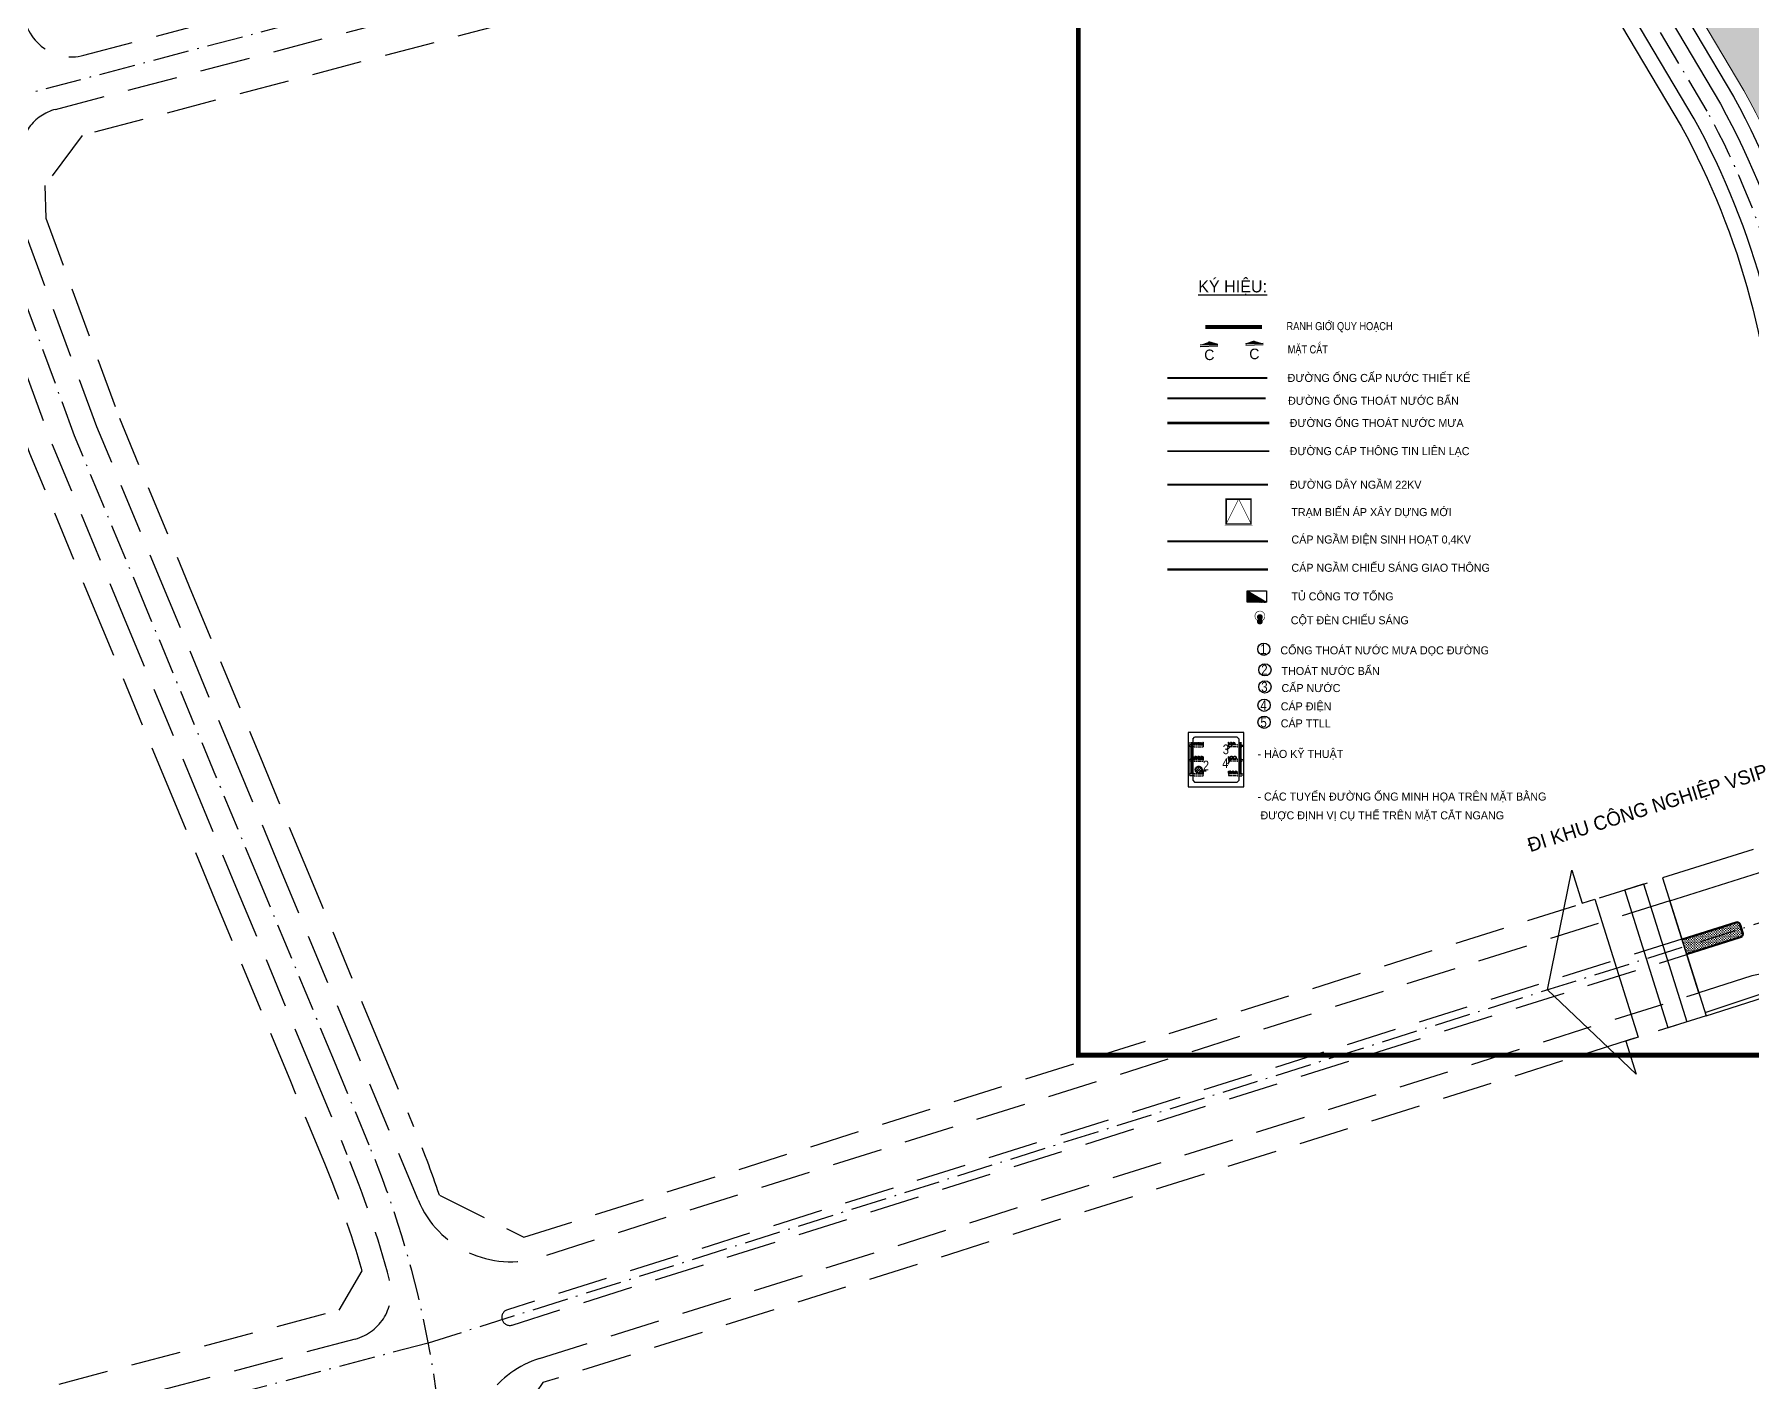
# Model space of a CAD drawing. Header units: metres. Extents: x 563371 to 571261, y 2062953 to 2068466.
# Drawn here: x 567713.6 to 568142, y 2065749.5 to 2066085.5 of the extents above; entities that cross this region are included whole.
import ezdxf
from ezdxf.enums import TextEntityAlignment as Align

# ---------------------------------------------------------------- set-up
doc = ezdxf.new("R2010")
doc.units = ezdxf.units.M
for name, pattern in [('ACAD_ISO10W100', [18.5, 12, -3, 0.5, -3]), ('DOT', [0.25, 0, -0.25]), ('HIDDEN', [0.375, 0.25, -0.125])]:
    doc.linetypes.add(name, pattern=pattern)
doc.layers.get('0').update_dxf_attribs({"linetype": 'CONTINUOUS'})
for name, color, linetype in [('01-Thoatnuoc', 7, 'CONTINUOUS'), ('BoThamCo', 94, 'CONTINUOUS'), ('cap nuoc', 5, 'CONTINUOUS'), ('CHUQUYHOACH', 254, 'CONTINUOUS'), ('D1', 3, 'CONTINUOUS'), ('Dien', 1, 'CONTINUOUS'), ('Dien CS', 2, 'CONTINUOUS'), ('Dien QH', 4, 'CONTINUOUS'), ('Dien SH', 6, 'CONTINUOUS'), ('ghi_chu', 7, 'CONTINUOUS'), ('hacth sdd', 8, 'CONTINUOUS'), ('Khung ban ve', 7, 'CONTINUOUS'), ('LogDg', 7, 'CONTINUOUS'), ('LogDg phu', 7, 'CONTINUOUS'), ('MC', 7, 'CONTINUOUS'), ('MC2', 9, 'CONTINUOUS'), ('ONG CAP NUOC', 32, 'DOT'), ('RANHGIOI', 2, 'HIDDEN'), ('thoatnuoc', 3, 'CONTINUOUS'), ('TimDg', 222, 'CONTINUOUS'), ('TTLL', 170, 'CONTINUOUS'), ('ViaHeS', 32, 'CONTINUOUS'), ('ViaHeSphu', 32, 'CONTINUOUS')]:
    doc.layers.add(name, color=color, linetype=linetype)
for name, color, linetype, lineweight in [('datKeSog', 251, 'CONTINUOUS', 13), ('datMatNc', 150, 'CONTINUOUS', 13), ('t', 7, 'CONTINUOUS', 25), ('TEXT', 31, 'CONTINUOUS', 25)]:
    doc.layers.add(name, color=color, linetype=linetype, lineweight=lineweight)
doc.styles.add('avantH', font='VHAVAN.ttf', dxfattribs={"height": 10})
doc.styles.add('avh', font='VHAVAN.ttf')
doc.styles.add('CHUIN', font='VHARIAL.ttf')
doc.styles.add('CHUSDD', font='VHAVANB.ttf')
doc.styles.add('IN', font='VHARIALN.ttf')
doc.styles.add('text', font='VHARIALN.ttf')
doc.styles.add('VnBlackH', font='VHBLACK.ttf')
doc.linetypes.add('CAP NUOC ----N----N----N----', pattern='A,4,-2,["N",Standard,S=1.5,R=0,X=-1.5,Y=-0.75],-1.5', length=7.5)
doc.linetypes.add('DD0', pattern='A,12.7,-5.08,["0,4kV",Standard,S=2.54,R=0,X=-2.54,Y=-1.27],-9.35', length=27.13)
doc.linetypes.add('DDcs_LINE', pattern='A,12.7,-5.08,["CS",Standard,S=2.54,R=0,X=-2.54,Y=-1.27],-5,8', length=30.78)
doc.linetypes.add('DIEN22KV', pattern='A,12.7,-5.08,["22KV",Standard,S=2.54,R=0,X=-2.54,Y=-1.27],-9.08', length=26.86)
doc.linetypes.add('THOAT NUOC BAN ----C----C----C----', pattern='A,9,-3,["C",Standard,S=2,R=0,X=-1.5,Y=-1],-3', length=15)
doc.linetypes.add('Thong tin', pattern='A,12.7,-5.08,["TTLL",Standard,S=2.54,R=0,X=-2.54,Y=-1.27],-9.08', length=26.86)
doc.linetypes.add('TN_WATER_SUPPLY', pattern='A,0.5,-0.2,["TN",Standard,S=0.1,R=0,X=-0.1,Y=-0.05],-0.2', length=0.9)
doc.dimstyles.new('1.2000', dxfattribs={"dimtxt": 8, "dimasz": 2, "dimexe": 2, "dimexo": 0.0625, "dimgap": 1.5, "dimtad": 1, "dimdec": 1, "dimzin": 0, "dimdsep": 46, "dimtxsty": 'CHUIN', "dimcen": 0.1, "dimdle": 2, "dimclrd": 86, "dimclre": 86, "dimclrt": 7, "dimadec": 3, "dimazin": 0, "dimtfac": 1, "dimtdec": 1, "dimtofl": 0, "dimtmove": 0, "dimatfit": 3, "dimfxl": 1, "dimtolj": 1, "dimtzin": 0, "dimarcsym": 0})

# ---------------------------------------------------------------- blocks, each defined once
blk = doc.blocks.new('TD')
at = {"layer": 'Dien SH', "linetype": 'ACAD_ISO10W100'}
h = blk.add_hatch(dxfattribs=at)
h.set_pattern_fill('ANSI31', color=8, scale=0.2, angle=359.8821, style=0)
h.set_pattern_definition([(44.8821451, (4489.845165, -1045.592617), (-0.01764126996, 0.0177139943), [])])
h.paths.add_polyline_path([(-0.86, 0.5), (-2.41, -0.26), (-2.42, -1.41), (2.41, -1.42)])
h.paths.add_polyline_path([(-0.86, 0.5), (-2.41, 1.42), (-2.41, -0.26)])
at = {"layer": 'Dien SH', "color": 4, "linetype": 'ACAD_ISO10W100'}
blk.add_line((-2.41, 1.41), (2.41, -1.41), dxfattribs=at)
at = {"layer": 'Dien SH', "color": 4, "linetype": 'Continuous'}
blk.add_lwpolyline([(-2.41, 1.41), (2.41, 1.41), (2.41, -1.41), (-2.41, -1.41)], close=True, dxfattribs=at)
blk = doc.blocks.new('CS1')
at = {"layer": 'Dien CS', "color": 7, "linetype": 'Continuous', "ltscale": 20}
for points, const_width in [([(-0.89, 0.51, -1), (0.94, 2.18, -1)], 0.146), ([(-0.27, -0.25, -1), (0.27, 0.25, -1)], 0.729), ([(-0.25, 0.84, -1), (0.29, 1.33, -1)], 0.729)]:
    blk.add_lwpolyline(points, format="xyb", close=True, dxfattribs=dict(at, const_width=const_width))
blk = doc.blocks.new('tbaQH')
at = {"layer": 'Dien QH', "color": 1, "const_width": 0.156}
blk.add_lwpolyline([(-7.45, -7.41), (8.56, -7.41), (8.56, 8.6), (-7.45, 8.6)], close=True, dxfattribs=at)
at = {"linetype": 'Continuous'}
blk.add_wipeout([(-7.45, 8.6), (8.56, 8.6), (8.56, -7.41), (-7.45, -7.41)], dxfattribs=at).dxf.layer = 'Dien QH'
at = {"layer": 'Dien QH', "color": 1}
for points, const_width in [([(-6.61, -6.57), (7.72, -6.57), (7.72, 7.76), (-6.61, 7.76)], 0.864), ([(-6.67, -6.57), (7.76, -6.57), (0.55, 7.8)], 0.346)]:
    blk.add_lwpolyline(points, close=True, dxfattribs=dict(at, const_width=const_width))
blk = doc.blocks.new('hkt')
at = {"layer": 'D1', "linetype": 'HIDDEN'}
for points in [[(-14.1, -11.2, 1), (-12.5, -11.2, 1)], [(-12.5, -11.2, 1), (-10.9, -11.2, 1)], [(-10.9, -11.2, 1), (-9.2, -11.2, 1)], [(-9.3, -11.2, 1), (-7.6, -11.2, 1)]]:
    blk.add_hatch(color=256, dxfattribs=at).paths.add_polyline_path(points)
h = blk.add_hatch(dxfattribs=at)
h.set_pattern_fill('ANSI31', color=256, scale=4.501373, style=0)
h.set_pattern_definition([(45, (-924.58636, 7408.7421), (-0.397868906, 0.397868906), [])])
h.paths.add_polyline_path([(-14.1, -22.9, 1), (-11.6, -22.9, 1)])
h = blk.add_hatch(dxfattribs=at)
h.set_pattern_fill('ANSI31', color=256, scale=4.501373, style=0)
h.set_pattern_definition([(45, (-922.10185, 7408.7421), (-0.397868906, 0.397868906), [])])
h.paths.add_polyline_path([(-11.6, -22.9, 1), (-9.2, -22.9, 1)])
h = blk.add_hatch(dxfattribs=at)
h.set_pattern_fill('ANSI31', color=256, scale=4.501373, style=0)
h.set_pattern_definition([(45, (-919.61733, 7408.7421), (-0.397868906, 0.397868906), [])])
h.paths.add_polyline_path([(-9.1, -22.9, 1), (-6.7, -22.9, 1)])
h = blk.add_hatch(dxfattribs=at)
h.set_pattern_fill('ANSI31', color=256, scale=10.83503, style=0)
h.set_pattern_definition([(45, (-2204.883, 17855.2712), (-0.95769037, 0.95769037), [])])
edge = h.paths.add_edge_path()
edge.add_arc((-10.3, -33.1), 2.58, 180, 360)
edge.add_arc((-10.3, -33.1), 2.58, 0, 180)
h = blk.add_hatch(dxfattribs=at)
h.set_pattern_fill('ANSI38', color=256, scale=3.000915, style=0)
h.set_pattern_definition([(45, (735.86666, -154.66605), (-0.26524594, 0.26524594), []), (135, (735.86666, -154.66605), (-0.79573781, 0.26524594), [0.937786, -0.5626716])])
h.paths.add_polyline_path([(16.7, -35, 1), (14.9, -35, 1)])
h.paths.add_polyline_path([(19.2, -35, 1), (17.3, -35, 1)])
h.paths.add_polyline_path([(21.7, -35, 1), (19.9, -35, 1)])
for p, q in [((-17.9, -12.2), (-17.9, -14)), ((-14.1, -12.2), (-17.9, -12.2)), ((-14.1, -12.4), (-17.9, -12.4)), ((-14.1, -14), (-17.9, -14)), ((-14.1, -12.2), (-6.6, -12.2)), ((-14.1, -12.4), (-6.6, -12.4)), ((-14.1, -14), (-6.6, -14)), ((-8.5, -12.2), (-6.6, -12.2)), ((-6.8, -12), (-8.3, -12)), ((-6.8, -12), (-6.8, -10.4)), ((-6.6, -10.3), (-6.6, -12.2)), ((-6.6, -12), (-6.6, -10.3)), ((-6.6, -12.2), (-6.6, -14)), ((14.5, -10.3), (14.5, -12.2)), ((14.5, -12), (14.5, -10.3)), ((22, -12.2), (14.5, -12.2)), ((14.5, -12.2), (14.5, -14)), ((16.4, -12.2), (14.5, -12.2)), ((22, -12.4), (14.5, -12.4)), ((22, -14), (14.5, -14)), ((14.6, -12), (14.6, -10.4)), ((14.7, -12), (16.2, -12)), ((22, -12.2), (25.7, -12.2)), ((22, -12.4), (25.7, -12.4)), ((22, -14), (25.7, -14)), ((25.7, -12.2), (25.7, -14)), ((-17.9, -24.2), (-17.9, -26)), ((-14.1, -24.2), (-17.9, -24.2)), ((-14.1, -24.4), (-17.9, -24.4)), ((-14.1, -26), (-17.9, -26)), ((-14.1, -24.2), (-6.6, -24.2)), ((-14.1, -24.4), (-6.6, -24.4)), ((-14.1, -26), (-6.6, -26)), ((-8.5, -24.2), (-6.6, -24.2)), ((-6.8, -24), (-8.3, -24)), ((-6.8, -24), (-6.8, -22.4)), ((-6.6, -22.3), (-6.6, -24.2)), ((-6.6, -24), (-6.6, -22.3)), ((-6.6, -24.2), (-6.6, -26)), ((14.5, -22.3), (14.5, -24.2)), ((14.5, -24), (14.5, -22.3)), ((22, -24.2), (14.5, -24.2)), ((14.5, -24.2), (14.5, -26)), ((16.4, -24.2), (14.5, -24.2)), ((22, -24.4), (14.5, -24.4)), ((22, -26), (14.5, -26)), ((14.6, -24), (14.6, -22.4)), ((14.7, -24), (16.2, -24)), ((22, -24.2), (25.7, -24.2)), ((22, -24.4), (25.7, -24.4)), ((22, -26), (25.7, -26)), ((25.7, -24.2), (25.7, -26)), ((-17.9, -36.2), (-17.9, -38)), ((-14.1, -36.2), (-17.9, -36.2)), ((-14.1, -36.4), (-17.9, -36.4)), ((-14.1, -38), (-17.9, -38)), ((-14.1, -36.2), (-6.6, -36.2)), ((-14.1, -36.4), (-6.6, -36.4)), ((-14.1, -38), (-6.6, -38)), ((-8.5, -36.2), (-6.6, -36.2)), ((-6.8, -36), (-8.3, -36)), ((-6.8, -36), (-6.8, -34.4)), ((-6.6, -34.3), (-6.6, -36.2)), ((-6.6, -36), (-6.6, -34.3)), ((-6.6, -36.2), (-6.6, -38)), ((14.5, -34.3), (14.5, -36.2)), ((14.5, -36), (14.5, -34.3)), ((22, -36.2), (14.5, -36.2)), ((14.5, -36.2), (14.5, -38)), ((16.4, -36.2), (14.5, -36.2)), ((22, -36.4), (14.5, -36.4)), ((22, -38), (14.5, -38)), ((14.6, -36), (14.6, -34.4)), ((14.7, -36), (16.2, -36)), ((22, -36.2), (25.7, -36.2)), ((22, -36.4), (25.7, -36.4)), ((22, -38), (25.7, -38)), ((25.7, -36.2), (25.7, -38))]:
    blk.add_line(p, q, dxfattribs=at)
for centre, radius in [((-13.3, -11.2), 0.825), ((-11.7, -11.2), 0.825), ((-10.1, -11.2), 0.825), ((-8.4, -11.2), 0.825), ((16.5, -11.1), 0.928), ((16.5, -11.1), 0.685), ((18.8, -11.1), 0.928), ((18.8, -11.1), 0.685), ((-12.9, -22.9), 1.24), ((-10.4, -22.9), 1.24), ((-7.9, -22.9), 1.24), ((16.9, -22.9), 1.26), ((16.9, -22.9), 1.01), ((19.7, -22.9), 1.26), ((19.7, -22.9), 1.01), ((-10.3, -33.1), 2.98), ((-10.3, -33.1), 2.58), ((15.8, -35), 0.928), ((18.2, -35), 0.928), ((20.8, -35), 0.928)]:
    blk.add_circle(centre, radius, dxfattribs=at)
for centre, radius, start, end in [((-8.3, -12.3), 0.312, 102.0934, 148.9098), ((-6.6, -10.4), 0.168, 95.6458, 162.9415), ((-6.8, -12), 0.048, 270, 0), ((14.5, -10.4), 0.168, 17.0585, 84.3542), ((14.7, -12), 0.048, 180, 270), ((16.1, -12.3), 0.312, 31.0902, 77.9066), ((-8.3, -24.3), 0.312, 102.0934, 148.9098), ((-6.6, -22.4), 0.168, 95.6458, 162.9415), ((-6.8, -24), 0.048, 270, 0), ((14.5, -22.4), 0.168, 17.0585, 84.3542), ((14.7, -24), 0.048, 180, 270), ((16.1, -24.3), 0.312, 31.0902, 77.9066), ((-6.6, -34.5), 0.168, 95.6458, 162.9415), ((-6.8, -36), 0.048, 270, 0), ((14.5, -34.5), 0.168, 17.0585, 84.3542), ((14.7, -36), 0.048, 180, 270), ((16.1, -36.3), 0.312, 31.0902, 77.9066)]:
    blk.add_arc(centre, radius, start, end, dxfattribs=at)
at = {"layer": 'MC2', "color": 2, "linetype": 'Continuous'}
for p, q in [((27.1, -2.1), (-19.1, -2.1)), ((-19.1, -2.1), (-19.1, -47.2)), ((-17.3, -36.7), (-17.3, -10)), ((-15.9, -36.7), (-15.9, -10)), ((-15.2, -7.5), (-13.7, -6)), ((-15.2, -7.5), (-15.2, -41.8)), ((21.7, -6), (-13.7, -6)), ((23.2, -7.5), (21.7, -6)), ((23.2, -41.8), (23.2, -7.5)), ((23.9, -36.7), (23.9, -10)), ((25.1, -36.7), (25.1, -10)), ((27.1, -47.2), (27.1, -2.1)), ((-15.2, -41.8), (-13.7, -43.3)), ((23.2, -41.8), (21.7, -43.3)), ((-19.1, -47.2), (27.1, -47.2)), ((-13.7, -43.3), (21.7, -43.3))]:
    blk.add_line(p, q, dxfattribs=at)
at = {"lineweight": -3, "style": 'text'}
for s, p in [('3', (9.7, -20.1)), ('2', (-6.8, -33.5)), ('4', (9.3, -31.6))]:
    blk.add_text(s, height=8, dxfattribs=at).set_placement(p)
at = {"lineweight": -3}
for points in [[(18.1, -12.1), (13.5, -16.1)], [(17, -23.1), (13.5, -28.3)], [(-12.1, -32.8), (-6.8, -33.9), (-4, -33.9)]]:
    blk.add_leader(points, dimstyle='1.2000', override={"dimgap": 1.5, "dimtad": 0}, dxfattribs=at)

msp = doc.modelspace()

# ---------------------------------------------------------------- hatches: boundary and pattern name
at = {"layer": 'hacth sdd'}
h = msp.add_hatch(dxfattribs=at)
h.set_pattern_fill('DASH', color=152, scale=0.5, style=0)
edge = h.paths.add_edge_path()
edge.add_line((568183.62, 2065918.921), (568168.818, 2066044.598))
edge.add_arc((568024.813, 2066027.637), 145, 6.71726, 34.05898)
edge.add_line((568144.94, 2066108.844), (568098.19, 2066178))
edge.add_line((568098.19, 2066178), (568085.091, 2066201.597))
edge.add_arc((568202.25, 2066266.634), 134, 200.00841, 209.03546, ccw=False)
edge.add_line((568076.338, 2066220.785), (568071.423, 2066234.284))
edge.add_arc((568197.335, 2066280.133), 134, 170.7022, 200.00841, ccw=False)
edge.add_line((568065.095, 2066301.783), (568070.229, 2066333.138))
edge.add_line((568070.229, 2066333.138), (568075.391, 2066383.854))
edge.add_arc((567886.853, 2066414.424), 191, 350.79009, 357.98008)
edge.add_line((568077.734, 2066407.691), (568080.426, 2066483.999))
edge.add_line((568080.426, 2066483.999), (568080.646, 2066490.814))
edge.add_line((568080.646, 2066490.814), (568076.777, 2066494.781))
edge.add_line((568076.777, 2066494.781), (568057.079, 2066494.636))
edge.add_line((568057.079, 2066494.636), (568051.884, 2066489.606))
edge.add_line((568051.884, 2066489.606), (568042.867, 2066263.069))
edge.add_arc((568132.296, 2066259.51), 89.5, 177.72058, 210.71731)
edge.add_line((568055.353, 2066213.793), (568139.856, 2066071.571))
edge.add_arc((567955.412, 2065970.128), 210.5, 1.24505, 28.81045, ccw=False)
edge.add_line((568165.863, 2065974.702), (568167.588, 2065895.311))
edge.add_line((568167.588, 2065895.311), (568172.343, 2065891.903))
edge.add_line((568172.343, 2065891.903), (568183.438, 2065895.402))
edge.add_line((568183.438, 2065895.402), (568186.59, 2065900.513))
edge.add_line((568186.59, 2065900.513), (568183.62, 2065918.921))
h = msp.add_hatch(dxfattribs=at)
h.set_pattern_fill('CROSS', color=64, scale=0.05, style=0)
h.set_pattern_definition([(0, (568124.4922, 2065856.43456), (0.3175, 0.3175), [0.15875, -0.47625]), (90, (568124.5716, 2065856.3552), (-0.3175, 0.3175), [0.15875, -0.47625])])
edge = h.paths.add_edge_path()
edge.add_arc((568138.75, 2065861.386), 0.75, 287.50474, 377.50474)
edge.add_line((568139.466, 2065861.611), (568138.864, 2065863.519))
edge.add_arc((568138.149, 2065863.293), 0.75, 17.50474, 107.50474)
edge.add_line((568137.923, 2065864.008), (568124.492, 2065859.772))
edge.add_line((568124.492, 2065859.772), (568125.545, 2065856.435))
edge.add_line((568125.545, 2065856.435), (568138.976, 2065860.671))
at = {"layer": 'MC', "linetype": 'Continuous', "extrusion": (1.13665e-10, -4.39773e-09, 1)}
for points in [[(568006.464, 2066008.914), (568008.655, 2066008.246), (568004.31, 2066008.134)], [(568017.804, 2066009.147), (568015.65, 2066008.367), (568019.996, 2066008.479)]]:
    msp.add_hatch(color=6, dxfattribs=at).paths.add_polyline_path(points)

# ---------------------------------------------------------------- linework, layer by layer
at = {"layer": '01-Thoatnuoc', "linetype": 'THOAT NUOC BAN ----C----C----C----', "ltscale": 0.5, "const_width": 0.467}
msp.add_lwpolyline([(567996.067, 2065994.827), (568020.636, 2065994.827)], dxfattribs=at)
at = {"layer": 'BoThamCo'}
msp.add_lwpolyline([(568138.976, 2065860.671, 0.4142136), (568139.466, 2065861.611), (568138.864, 2065863.519, 0.4142136), (568137.923, 2065864.008), (568124.492, 2065859.772), (568125.545, 2065856.435)], format="xyb", close=True, dxfattribs=at)
at = {"layer": 'cap nuoc', "color": 86}
for centre in [(568020.159, 2065932.286, 0), (568020.438, 2065927.145, 0), (568020.438, 2065922.887, 0), (568020.238, 2065918.321, 0), (568020.238, 2065914.079, 0)]:
    msp.add_circle(centre, 1.533, dxfattribs=at)
at = {"layer": 'datKeSog'}
msp.add_lwpolyline([(568051.884, 2066489.606), (568048.761, 2066486.583), (568039.869, 2066263.189, 0.1449785), (568052.774, 2066212.26), (568137.252, 2066070.081, -0.1207993), (568162.863, 2065974.637), (568164.54, 2065897.495), (568167.588, 2065895.311), (568165.863, 2065974.702, 0.1208601), (568139.856, 2066071.571), (568055.353, 2066213.793, -0.1449785), (568042.867, 2066263.069)], format="xyb", close=True, dxfattribs=at)
at = {"layer": 'datMatNc'}
msp.add_lwpolyline([(568183.62, 2065918.921), (568168.818, 2066044.598, 0.11987), (568144.94, 2066108.844), (568098.19, 2066178), (568085.091, 2066201.597, -0.0394083), (568076.338, 2066220.785), (568071.423, 2066234.284, -0.128574), (568065.095, 2066301.783), (568070.229, 2066333.138), (568075.391, 2066383.854, 0.0313826), (568077.734, 2066407.691), (568080.426, 2066483.999), (568080.646, 2066490.814), (568076.777, 2066494.781), (568057.079, 2066494.636), (568051.884, 2066489.606), (568042.867, 2066263.069, 0.1449785), (568055.353, 2066213.793), (568139.856, 2066071.571, -0.1208601), (568165.863, 2065974.702), (568167.588, 2065895.311), (568172.343, 2065891.903), (568183.438, 2065895.402), (568186.59, 2065900.513)], format="xyb", close=True, dxfattribs=at)
at = {"layer": 'Dien', "color": 10, "linetype": 'DIEN22KV', "ltscale": 0.4, "const_width": 0.3, "elevation": 0}
msp.add_lwpolyline([(568130.194, 2065841.693), (568411.752, 2065935.689)], dxfattribs=at)
at = {"layer": 'Dien CS', "linetype": 'DDcs_LINE', "ltscale": 0.35, "const_width": 0.533}
msp.add_lwpolyline([(567996.067, 2065952.163), (568021.222, 2065952.163)], dxfattribs=at)
at = {"layer": 'Dien QH', "color": 1, "linetype": 'DIEN22KV', "ltscale": 0.35, "const_width": 0.467}
msp.add_lwpolyline([(567996.067, 2065973.31), (568021.216, 2065973.31)], dxfattribs=at)
at = {"layer": 'Dien SH', "linetype": 'DD0', "ltscale": 0.3, "const_width": 0.533}
msp.add_lwpolyline([(567996.067, 2065959.171), (568021.222, 2065959.171)], dxfattribs=at)
at = {"layer": 'Khung ban ve', "const_width": 1.2}
msp.add_lwpolyline([(567973.928, 2066641.109), (569223.928, 2066641.109), (569223.928, 2065831.109), (567973.928, 2065831.109)], close=True, dxfattribs=at)
at = {"layer": 'LogDg'}
for points in [[(568057.091, 2066502.637, 0.4004741), (568045.189, 2066491.114), (568036.122, 2066263.338, 0.1449785), (568049.55, 2066210.345), (568133.996, 2066068.22, -0.1207214), (568159.114, 2065974.555)], [(568151.616, 2065974.392, 0.120559), (568127.482, 2066064.499), (568075.501, 2066151.985, 0.3349429)], [(568157.26, 2065841.661, 0.4483491), (568141.867, 2065850.835), (568128.628, 2065846.659), (568121.409, 2065869.548), (568145.09, 2065877.017, 0.3333358)]]:
    msp.add_lwpolyline(points, format="xyb", dxfattribs=at)
at = {"layer": 'LogDg', "ltscale": 0.75}
for points in [[(568110.412, 2065834.584), (568112.996, 2065826.391), (568090.928, 2065847.394), (568096.974, 2065877.18), (568099.558, 2065868.986), (568102.679, 2065869.971), (568113.533, 2065835.568)], [(568114.836, 2065873.766), (568125.664, 2065839.433), (568121.008, 2065837.887), (568110.154, 2065872.289)]]:
    msp.add_lwpolyline(points, close=True, dxfattribs=at)
at = {"layer": 'LogDg'}
msp.add_lwpolyline([(568139.051, 2065860.432, 0.4142136), (568139.704, 2065861.687), (568139.102, 2065863.594, 0.4142136), (568137.848, 2065864.247), (568124.417, 2065860.011), (568125.62, 2065856.196)], format="xyb", close=True, dxfattribs=at)
at = {"layer": 'LogDg phu', "linetype": 'HIDDEN', "ltscale": 50, "elevation": 0}
for points in [[(568008.259, 2066502.277), (568008.259, 2066502.277, 0.1450851), (567916.163, 2066474.241), (567729.41, 2066350.904, 0.2363349), (567724.044, 2066341.596), (567719.901, 2066271.24), (567716.611, 2066207.608), (567713.397, 2066142.943), (567710.892, 2066092.538, 0.5075175), (567725.94, 2066080.34), (568007.678, 2066154.72)], [(568124.417, 2065860.011), (567831.54, 2065767.64, 1), (567832.743, 2065763.826), (568125.62, 2065856.196)]]:
    msp.add_lwpolyline(points, format="xyb", dxfattribs=at)
at = {"layer": 'LogDg phu', "linetype": 'HIDDEN', "ltscale": 50}
for points in [[(568121.409, 2065869.548), (567839.882, 2065780.757, -0.3885953), (567809.275, 2065795.007), (567793.971, 2065831.844), (567775.265, 2065876.865), (567764.425, 2065902.956), (567747.282, 2065944.215), (567729.223, 2065987.679), (567710.465, 2066038.558), (567709.961, 2066054.871, -0.3491089), (567718.893, 2066066.844), (568010.55, 2066143.843)], [(567342.376, 2065684.115), (567367.049, 2065965.747, -0.3162801), (567375.94, 2065976.303), (567683.166, 2066057.412, -0.48246), (567698.224, 2066046.179), (567698.531, 2066036.237), (567718.048, 2065983.3), (567736.2, 2065939.61), (567753.343, 2065898.352), (567764.183, 2065872.26), (567782.889, 2065827.24), (567791.558, 2065806.374, -0.0339713), (567802.16, 2065774.999, -0.4141603), (567793.62, 2065760.336), (567355.051, 2065644.552, -0.5192549), (567340.033, 2065657.195), (567342.376, 2065684.115)], [(568171.965, 2065792.737), (568193.017, 2065729.905, -0.4085812), (568188.118, 2065719.828), (567831.856, 2065592.781, -0.5249747), (567821.171, 2065600.479), (567822.624, 2065671.833), (567822.069, 2065731.411, -0.3298907), (567839.548, 2065755.486), (568128.628, 2065846.659)]]:
    msp.add_lwpolyline(points, format="xyb", dxfattribs=at)
at = {"layer": 'MC', "color": 6, "linetype": 'Continuous'}
for p, q in [((568004.31, 2066008.134, 0), (568008.655, 2066008.246, 0)), ((568004.319, 2066007.772), (568008.664, 2066007.884)), ((568008.655, 2066008.246, 0), (568006.464, 2066008.914, 0)), ((568015.65, 2066008.367, 0), (568017.804, 2066009.147, 0)), ((568019.996, 2066008.479, 0), (568015.65, 2066008.367, 0)), ((568020.005, 2066008.117), (568015.66, 2066008.005))]:
    msp.add_line(p, q, dxfattribs=at)
at = {"layer": 'ONG CAP NUOC', "color": 122, "linetype": 'CAP NUOC ----N----N----N----', "ltscale": 0.6, "const_width": 0.467}
msp.add_lwpolyline([(567996.067, 2065999.908), (568021.007, 2065999.908)], dxfattribs=at)
at = {"layer": 'RANHGIOI', "color": 1, "ltscale": 9, "const_width": 1, "elevation": 0}
msp.add_lwpolyline([(568019.683, 2066012.608), (568005.59, 2066012.608)], dxfattribs=at)
at = {"layer": 'thoatnuoc', "linetype": 'TN_WATER_SUPPLY', "ltscale": 8, "const_width": 0.606}
msp.add_lwpolyline([(567996.067, 2065988.679), (568021.517, 2065988.679)], dxfattribs=at)
at = {"layer": 'TimDg', "linetype": 'ACAD_ISO10W100', "ltscale": 0.75, "elevation": 0}
for points in [[(568198.58, 2065725.104), (568170.703, 2065808.308, -0.0775633), (568157.666, 2065868.594), (568155.365, 2065974.474, 0.1206413), (568130.739, 2066066.36), (568046.326, 2066208.429, -0.1449785), (568032.375, 2066263.487), (568043.396, 2066540.365), (568056.746, 2066694.89, 0.1449761), (568045.365, 2066750.534), (567960.302, 2066910.122, 0.0564277), (567947.552, 2066928.661), (567882.547, 2067003.502)], [(567816.22, 2065715.088, 0.09641), (567797.099, 2065808.677), (567788.43, 2065829.542), (567769.724, 2065874.563), (567758.884, 2065900.654), (567741.741, 2065941.913), (567723.636, 2065985.489), (567704.498, 2066037.398)]]:
    msp.add_lwpolyline(points, format="xyb", dxfattribs=at)
at = {"layer": 'TimDg', "linetype": 'ACAD_ISO10W100', "ltscale": 0.75}
msp.add_lwpolyline([(569579.458, 2066552.489), (569316.691, 2066388.631, -0.0121561), (569316.482, 2066388.507), (569007.707, 2066216.212), (568836.949, 2066116.999, -0.0506838), (568652.728, 2066033.609), (568203.78, 2065882.944), (567811.807, 2065759.32)], format="xyb", dxfattribs=at)
for points in [[(566871.361, 2065848.909), (568071.659, 2066165.793)], [(567811.807, 2065759.32), (566954.749, 2065533.052)]]:
    msp.add_lwpolyline(points, dxfattribs=at)
at = {"layer": 'TTLL', "color": 170, "linetype": 'Thong tin', "ltscale": 0.4, "const_width": 0.4}
msp.add_lwpolyline([(567996.067, 2065981.657), (568021.517, 2065981.657)], dxfattribs=at)
at = {"layer": 'ViaHeS'}
msp.add_lwpolyline([(568057.079, 2066494.636), (568048.761, 2066486.583), (568039.869, 2066263.189, 0.1449785), (568052.774, 2066212.26), (568137.252, 2066070.081, -0.1207993), (568162.863, 2065974.637), (568164.54, 2065897.495), (568172.343, 2065891.903), (568183.438, 2065895.402), (568188.999, 2065904.419), (568186.592, 2065919.336), (568171.798, 2066044.949, 0.11987), (568147.426, 2066110.524), (568100.749, 2066179.572), (568087.714, 2066203.053, -0.0394083), (568079.157, 2066221.811), (568074.241, 2066235.31, -0.128574), (568068.056, 2066301.298), (568073.204, 2066332.743), (568078.366, 2066383.462, 0.0312673), (568080.733, 2066407.586), (568083.424, 2066483.898), (568083.551, 2066487.836), (568076.777, 2066494.781)], format="xyb", close=True, dxfattribs=at)
at = {"layer": 'ViaHeS', "elevation": 0}
msp.add_lwpolyline([(568075.442, 2066144.744), (568124.225, 2066062.64, -0.1204742), (568147.867, 2065974.311)], format="xyb", dxfattribs=at)
msp.add_lwpolyline([(568142.183, 2065882.391), (568119.604, 2065875.27), (568130.433, 2065840.937), (568144.738, 2065845.449)], dxfattribs=at)
at = {"layer": 'ViaHeSphu', "linetype": 'HIDDEN', "ltscale": 50}
for points in [[(568012.592, 2066136.108), (567725.543, 2066060.326), (567716.183, 2066047.778)], [(568130.433, 2065840.937), (567840.406, 2065749.465), (567827.607, 2065730.84)]]:
    msp.add_lwpolyline(points, dxfattribs=at)
msp.add_lwpolyline([(567795.305, 2065777.329, 0.029764), (567786.017, 2065804.072), (567777.348, 2065824.938), (567758.643, 2065869.958), (567747.802, 2065896.05), (567730.66, 2065937.308), (567712.461, 2065981.11), (567692.564, 2066035.077), (567692.356, 2066041.814), (567681.041, 2066048.577), (567384.932, 2065970.402), (567374.391, 2065957.888), (567348.377, 2065660.797), (567348.377, 2065660.797), (567357.179, 2065653.388), (567789.611, 2065767.552)], format="xyb", close=True, dxfattribs=at)
msp.add_lwpolyline([(567716.181, 2066047.843), (567716.432, 2066039.718), (567734.811, 2065989.869), (567752.823, 2065946.517), (567769.966, 2065905.258), (567780.806, 2065879.167), (567799.512, 2065834.146), (567808.181, 2065813.281, -0.0174026), (567814.586, 2065796.21), (567835.657, 2065785.716), (568119.604, 2065875.27)], format="xyb", dxfattribs=at)

# ---------------------------------------------------------------- block references
at = {"lineweight": -3, "xscale": 0.2999999999301508, "yscale": 0.3000000000465661, "zscale": 0.2999999999999999}
msp.add_blockref('hkt', (568007.011, 2065912.151), dxfattribs=at)
at = {"layer": 'Dien CS'}
msp.add_blockref('CS1', (568019.158, 2065939.199), dxfattribs=at)
at = {"layer": 'Dien SH'}
msp.add_blockref('TD', (568018.382, 2065945.415), dxfattribs=at)

# ---------------------------------------------------------------- texts
at = {"layer": 'CHUQUYHOACH', "color": 4, "linetype": 'Continuous', "style": 'CHUSDD'}
msp.add_text('%%uký hiÖu:', height=3, dxfattribs=at).set_placement((568003.793, 2066021.226, 0))
at = {"layer": 'ghi_chu', "style": 'avantH'}
msp.add_text('®i khu c«ng nghiÖp vsip', height=3.5, rotation=17.50474, dxfattribs=at).set_placement((568086.578, 2065881.669))
at = {"layer": 'MC', "style": 'VnBlackH'}
for p in [(568006.602, 2066004.348, 0), (568017.834, 2066004.578, 0)]:
    msp.add_text('c', height=2.625, rotation=1.48055, dxfattribs=at).set_placement(p, align=Align.CENTER)
at = {"layer": 'MC2', "color": 7, "linetype": 'Continuous', "style": 'IN'}
for s, p in [('1', (568019.227, 2065931.045, 0)), ('2', (568019.506, 2065925.905, 0)), ('3', (568019.506, 2065921.647, 0)), ('4', (568019.307, 2065917.081, 0)), ('5', (568019.307, 2065912.839, 0))]:
    msp.add_text(s, height=2.5, dxfattribs=at).set_placement(p)
at = {"layer": 't', "lineweight": -2, "style": 'avh'}
for s, p in [('®\xadêng èng cÊp n\xadíc thiÕt kÕ', (568026.089, 2065999.908)), ('®\xadêng èng tho¸t n\xadíc bÈn', (568026.205, 2065994.207)), ('®\xadêng èng tho¸t n\xadíc m\xada', (568026.599, 2065988.679)), ('®\xadêng c¸p th«ng tin liªn l¹c', (568026.599, 2065981.657)), ('- Hµo kü thuËt', (568018.576, 2065906.182, 0)), ('- c¸c tuyÕn ®\xadêng èng minh häa trªn mÆt b»ng', (568018.576, 2065895.554, 0)), (' ®\xadîc ®Þnh vÞ cô thÓ trªn mÆt c¾t ngang', (568018.576, 2065890.872, 0))]:
    msp.add_text(s, height=2, dxfattribs=at).set_placement(p, align=Align.MIDDLE_LEFT)
for s, p in [('®\xadêng d©y ngÇm 22kv ', (568026.661, 2065972.289)), ('tr¹m biÕn ¸p x©y dùng míi', (568027.022, 2065965.462)), ('c¸p ngÇm ®iÖn sinh ho¹t 0,4kv', (568027.045, 2065958.633)), ('c¸p ngÇm chiÕu s¸ng giao th«ng', (568027.045, 2065951.584)), ('tñ c«ng t¬ tæng', (568027.045, 2065944.449)), ('cét ®Ìn chiÕu s¸ng', (568026.882, 2065938.5)), ('cèng Tho¸t n\xadíc m\xada däc ®\xadêng', (568024.291, 2065931.002, 0)), ('Tho¸t n\xadíc bÈn', (568024.57, 2065925.862, 0)), ('cÊp n\xadíc', (568024.57, 2065921.604, 0)), ('c¸p ®iÖn ', (568024.37, 2065917.038, 0)), ('c¸p TTLL', (568024.37, 2065912.796, 0))]:
    msp.add_text(s, height=2, dxfattribs=at).set_placement(p)
at = {"layer": 'TEXT', "color": 0, "linetype": 'Continuous', "ltscale": 10, "style": 'text'}
for s, p in [('ranh giíi quy ho¹ch', (568025.826, 2066012.822, 0)), ('mÆt c¾t', (568026.127, 2066007.037, 0))]:
    msp.add_text(s, height=2, dxfattribs=at).set_placement(p, align=Align.MIDDLE_LEFT)

# ---------------------------------------------------------------- next in the draw order: block references
at = {"layer": 'Dien QH', "linetype": 'Continuous', "xscale": 0.4319999998842841, "yscale": 0.4319999994477257, "zscale": 0.432, "rotation": 359.9999963715855}
msp.add_blockref('tbaQH', (568013.64, 2065966.348), dxfattribs=at)

# ---------------------------------------------------------------- next in the draw order: linework, layer by layer
at = {"layer": 'TimDg', "linetype": 'ACAD_ISO10W100', "ltscale": 0.75}
msp.add_lwpolyline([(569579.458, 2066552.489), (569316.691, 2066388.631, -0.0121561), (569316.482, 2066388.507), (569007.707, 2066216.212), (568836.949, 2066116.999, -0.0506838), (568652.728, 2066033.609), (568203.78, 2065882.944), (567811.807, 2065759.32)], format="xyb", dxfattribs=at)
msp.add_lwpolyline([(569579.458, 2066552.489), (569316.691, 2066388.631, -0.0121561), (569316.482, 2066388.507), (569007.707, 2066216.212), (568836.949, 2066116.999, -0.0506838), (568652.728, 2066033.609), (568203.78, 2065882.944), (567811.807, 2065759.32)], format="xyb", dxfattribs=at)

doc.saveas('drawing.dxf')
